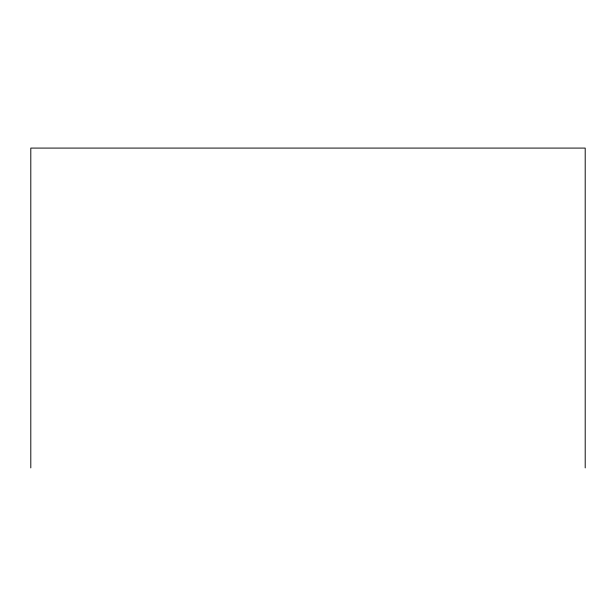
<?xml version="1.0" encoding="UTF-8"?>
<svg xmlns="http://www.w3.org/2000/svg" width="616" height="616" viewBox="0 0 616 616"><rect width="100%" height="100%" fill="white"/><g stroke="black" fill="none" stroke-linecap="round" stroke-linejoin="round"><path stroke-width="0.92" d="M585.2 467.914L585.2 148.086L30.8 148.086L30.8 467.914"/></g></svg>
